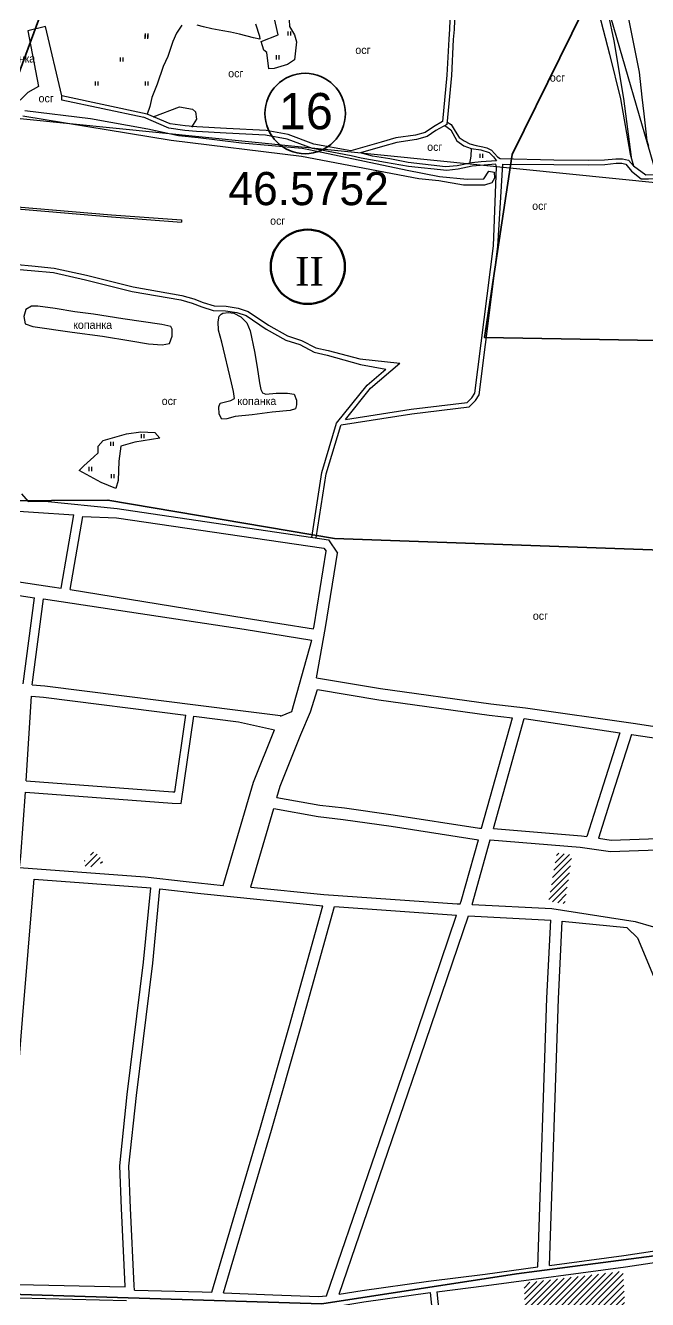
# Model space of a CAD drawing. Header units: millimetres. Extents: x 1378883 to 1389511, y 5662980 to 5673292.
# Drawn here: x 1385104 to 1385648, y 5668593 to 5669707 of the extents above; entities that cross this region are included whole.
import ezdxf
from ezdxf.enums import TextEntityAlignment as Align

# ---------------------------------------------------------------- set-up
doc = ezdxf.new("R2010")
doc.units = ezdxf.units.MM
doc.layers.add('_5Інше', color=252, linetype='Continuous', lineweight=25)
for name, color, linetype in [('N-raion', 1, 'Continuous'), ('zona', 3, 'Continuous'), ('вулиці', 7, 'Continuous'), ('КартаСкан', 252, 'Continuous'), ('район', 6, 'Continuous')]:
    doc.layers.add(name, color=color, linetype=linetype)
picture_1 = doc.add_image_def('image1.tif', size_in_pixel=(29607, 29619))
pattern_1 = [(45, (2.4066, 2.8008), (-2.6516504294, 2.6516504294), [])]

# ---------------------------------------------------------------- blocks, each defined once
blk = doc.blocks.new('ТуріяВодоох')
at = {"layer": '_5Інше', "color": 140}
blk.add_lwpolyline([(48682, 27510), (48729, 27348), (48132, 27408), (47610, 27124), (47504, 26544), (47282, 26450), (47208, 26336), (47222, 26234), (47363, 26200), (47363, 26078), (47280, 26086), (47240, 25798), (47150, 25804)], dxfattribs=at)

msp = doc.modelspace()

# ---------------------------------------------------------------- hatches: boundary and pattern name
at = {"layer": 'вулиці', "lineweight": -2}
h = msp.add_hatch(dxfattribs=at)
h.set_pattern_fill('ANSI31', color=2, scale=30, style=0)
h.set_pattern_definition(pattern_1)
h.paths.add_polyline_path([(1385155.4, 5668977), (1385155, 5668971.9), (1385165.4, 5668971), (1385165.8, 5668975), (1385170.6, 5668974.4), (1385170.8, 5668975.4), (1385171.1, 5668979.4), (1385166.2, 5668980), (1385166.6, 5668984), (1385165, 5668984.1), (1385160.6, 5668984.5), (1385159.9, 5668976.6)])
h.paths.add_polyline_path([(1385159.2, 5668975), (1385175.1, 5668975), (1385175.1, 5668980), (1385159.2, 5668980)], flags=9)
h = msp.add_hatch(dxfattribs=at)
h.set_pattern_fill('ANSI31', color=2, scale=30, style=0)
h.set_pattern_definition(pattern_1)
h.paths.add_polyline_path([(1385561.5, 5668941.1), (1385575.7, 5668939.1), (1385582.1, 5668981.7), (1385568.7, 5668983.5)])
h.paths.add_polyline_path([(1385555.7, 5668953.5), (1385589.5, 5668953.5), (1385589.5, 5668962.2), (1385555.7, 5668962.2)], flags=9)
h = msp.add_hatch(dxfattribs=at)
h.set_pattern_fill('ANSI31', color=5, scale=30, style=0)
h.set_pattern_definition(pattern_1)
h.paths.add_polyline_path([(1385644.2, 5668373.9), (1385750.7, 5668405.2), (1385795.1, 5668418.4), (1385730.5, 5668595.2), (1385663.1, 5668585), (1385628.6, 5668579), (1385626.8, 5668617.7), (1385542.9, 5668607.7), (1385540, 5668604.6), (1385544.9, 5668500.8), (1385550.2, 5668402.9), (1385553.8, 5668401.8), (1385584, 5668404.7), (1385641.8, 5668410)])
h.paths.add_polyline_path([(1385633.7, 5668501.5), (1385668.7, 5668501.5), (1385668.7, 5668509), (1385633.7, 5668509)], flags=24)

# ---------------------------------------------------------------- linework, layer by layer
at = {"layer": 'N-raion', "color": 1, "lineweight": 35}
msp.add_circle((1385348.4, 5669630.4), 35.2, dxfattribs=at)
at = {"layer": 'zona', "color": 3, "lineweight": 60}
msp.add_circle((1385350.7, 5669496.3), 32.5, dxfattribs=at)
at = {"layer": 'вулиці', "color": 7}
for p, q in [((1385208.2, 5669695.7), (1385208.2, 5669699.3)), ((1385208.5, 5669696.8), (1385208.5, 5669700.4)), ((1385210.6, 5669695.7), (1385210.6, 5669699.3)), ((1385210.9, 5669696.8), (1385210.9, 5669700.4)), ((1385333.4, 5669698.5), (1385333.4, 5669702.1)), ((1385333.4, 5669698.5), (1385333.4, 5669702.1)), ((1385335.8, 5669698.5), (1385335.8, 5669702.1)), ((1385335.8, 5669698.5), (1385335.8, 5669702.1)), ((1385186.7, 5669675.9), (1385186.7, 5669679.5)), ((1385189.1, 5669675.9), (1385189.1, 5669679.5)), ((1385323.2, 5669677.7), (1385323.2, 5669681.3)), ((1385323.2, 5669677.7), (1385323.2, 5669681.3)), ((1385325.6, 5669677.7), (1385325.6, 5669681.3)), ((1385325.6, 5669677.7), (1385325.6, 5669681.3)), ((1385164.9, 5669654.9), (1385164.9, 5669658.5)), ((1385167.3, 5669654.9), (1385167.3, 5669658.5)), ((1385208.5, 5669654.9), (1385208.5, 5669658.5)), ((1385210.9, 5669654.9), (1385210.9, 5669658.5)), ((1385501.5, 5669591.6), (1385501.5, 5669595.2)), ((1385503.9, 5669591.6), (1385503.9, 5669595.2)), ((1385178.3, 5669339.6), (1385178.3, 5669343.2)), ((1385180.7, 5669339.6), (1385180.7, 5669343.2)), ((1385205, 5669346.3), (1385205, 5669349.9)), ((1385207.4, 5669346.3), (1385207.4, 5669349.9)), ((1385159.3, 5669317.6), (1385159.3, 5669321.2)), ((1385161.7, 5669317.6), (1385161.7, 5669321.2)), ((1385178.8, 5669311.4), (1385178.8, 5669315)), ((1385181.2, 5669311.4), (1385181.2, 5669315))]:
    msp.add_line(p, q, dxfattribs=at)
for points in [[(1385608.6, 5669740.9), (1385618.6, 5669694), (1385627.2, 5669643.5), (1385633.8, 5669592.1)], [(1385471.6, 5669735.4), (1385476.3, 5669731.8), (1385479.3, 5669720), (1385478.7, 5669703.8), (1385478, 5669695), (1385476.5, 5669663.7), (1385472.3, 5669620.9), (1385462.9, 5669615.4), (1385455.1, 5669610.3), (1385445.9, 5669607.5), (1385428.7, 5669605.1), (1385416, 5669601.6), (1385396.8, 5669595.9)], [(1385649.2, 5669601.6), (1385647.9, 5669606.5), (1385645.3, 5669630.1), (1385643.4, 5669644.7), (1385641.2, 5669666.6), (1385627.8, 5669733.9)], [(1385475.3, 5669719.5), (1385474.8, 5669704.1), (1385474.1, 5669695.3), (1385472.5, 5669664), (1385468.5, 5669623.3), (1385460.8, 5669618.8), (1385453.4, 5669613.9), (1385445, 5669611.4), (1385427.9, 5669609.1), (1385414.9, 5669605.4), (1385388.5, 5669597.6), (1385356, 5669603.7), (1385333.6, 5669611.9), (1385314.2, 5669615.4), (1385279.5, 5669617.3), (1385253.5, 5669618.7), (1385243.4, 5669619.5), (1385230.3, 5669621.4), (1385210, 5669629.7)], [(1385605.5, 5669718.3), (1385614.8, 5669682.2), (1385624.4, 5669643.3), (1385633, 5669594.7), (1385635.9, 5669584.6), (1385646.5, 5669576.7), (1385686.9, 5669578.5)], [(1385240.5, 5669707.7), (1385235.8, 5669700.6), (1385232.6, 5669693.3), (1385228.3, 5669680.4), (1385224, 5669671.4), (1385218.7, 5669656), (1385214.3, 5669644.5), (1385212.3, 5669636.5), (1385210, 5669629.7), (1385135.4, 5669645.8), (1385121, 5669706.5), (1385105.6, 5669702.7), (1385115, 5669653.9), (1385105.5, 5669648.9), (1385099, 5669642.2)], [(1385304.9, 5669708.9), (1385308.3, 5669698.1), (1385308.6, 5669695.5), (1385303.3, 5669696.6), (1385291, 5669699.7), (1385283, 5669701.4), (1385276.2, 5669702.7), (1385266.8, 5669704.5), (1385259.4, 5669706.1), (1385254, 5669707.8)], [(1385334.3, 5669712.4), (1385334.6, 5669706.4), (1385339.1, 5669699.1), (1385340.7, 5669693.1), (1385339.1, 5669677.2), (1385332.8, 5669673.2), (1385321.3, 5669669.7), (1385316.5, 5669669.5), (1385314.9, 5669683.9), (1385312.2, 5669685.8), (1385309.9, 5669693.5), (1385324.7, 5669699.3), (1385321.1, 5669715.7)], [(1385050.1, 5669641.5), (1385052.5, 5669640.9), (1385056.1, 5669603.3), (1385061.6, 5669551.8), (1385179, 5669541.8), (1385240.2, 5669537.3)], [(1385102.9, 5669633), (1385160.5, 5669625.9), (1385210.8, 5669617.1), (1385237.5, 5669611), (1385254.6, 5669609.4), (1385292.7, 5669604.7), (1385345.7, 5669600), (1385362.9, 5669596.7), (1385437.8, 5669580.7), (1385466.1, 5669575.2), (1385490.3, 5669572.9), (1385504.7, 5669573.2), (1385509.1, 5669579.9), (1385513.9, 5669579.2), (1385514.2, 5669573.9), (1385511.7, 5669569.7), (1385505.5, 5669567.7), (1385487, 5669567.7), (1385465.4, 5669571.4), (1385448, 5669573.2), (1385345.3, 5669592.8), (1385231, 5669606.7), (1385101.1, 5669628.1)], [(1385215.2, 5669627.6), (1385215.2, 5669627.6), (1385238.4, 5669636.2), (1385249.7, 5669634.2), (1385252.3, 5669631.9), (1385253.3, 5669625.4), (1385248.8, 5669618.4)], [(1385388.7, 5669593.5), (1385354.9, 5669599.8), (1385332.5, 5669608), (1385313.7, 5669611.5), (1385279.3, 5669613.3), (1385253.3, 5669614.7), (1385243, 5669615.5), (1385229.1, 5669617.6), (1385206.9, 5669627.1)], [(1385470.8, 5669620), (1385476, 5669616.2), (1385481.3, 5669606.6), (1385487.4, 5669602.1), (1385493.6, 5669599.8), (1385502.3, 5669598.7), (1385509.4, 5669596.4), (1385513.4, 5669592.4), (1385515.8, 5669589), (1385502.6, 5669588.2), (1385494.2, 5669587.1), (1385481.6, 5669584.7), (1385471.3, 5669583.7), (1385438.6, 5669587.4), (1385422.4, 5669590.6), (1385407.3, 5669593), (1385396.8, 5669595.9)], [(1385472.5, 5669623.1), (1385476.3, 5669620.9), (1385479.8, 5669614.9), (1385483.2, 5669609.4), (1385487.6, 5669606.6), (1385492.5, 5669603.9), (1385498.2, 5669602.4), (1385503.9, 5669601.1), (1385507.4, 5669600.3), (1385511.5, 5669598.4), (1385516.8, 5669592.5), (1385519, 5669591), (1385566.1, 5669589.8), (1385596.6, 5669589.5), (1385610.5, 5669589.8), (1385620.5, 5669590.8), (1385626.1, 5669590.8), (1385631.5, 5669589.7), (1385635.9, 5669584.6)], [(1385493.6, 5669599.8), (1385493.3, 5669593), (1385492.4, 5669586.7)], [(1385379.9, 5669358.1), (1385441.9, 5669367.7), (1385492, 5669373.9), (1385497.5, 5669379.2), (1385500.8, 5669384.4), (1385517.2, 5669514), (1385521.4, 5669586.2)], [(1385521.4, 5669586.2), (1385566, 5669585.8), (1385596.6, 5669585.5), (1385610.7, 5669585.9), (1385620.7, 5669586.8), (1385625.7, 5669586.8), (1385629.2, 5669586.1), (1385634.2, 5669579.8)], [(1385383.7, 5669362.7), (1385441.3, 5669371.7), (1385490.2, 5669377.7), (1385494.4, 5669381.7), (1385496.9, 5669385.8), (1385513.2, 5669514.5), (1385516, 5669583.7)], [(1385061.8, 5669549.8), (1385178.9, 5669539.9), (1385240.1, 5669535.3)], [(1385240.2, 5669537.3), (1385240.1, 5669535.3)], [(1385084.1, 5669499.4), (1385109, 5669497), (1385128.7, 5669495.2), (1385157, 5669488.9), (1385197.8, 5669478.7), (1385240.5, 5669471.2), (1385250.8, 5669468.3), (1385259.2, 5669465), (1385268.6, 5669462.1), (1385279.1, 5669461.7), (1385289.7, 5669460.1), (1385298.5, 5669457.3), (1385316.4, 5669445.2), (1385333, 5669435.8), (1385345.1, 5669431.9), (1385357.6, 5669425.5), (1385368.6, 5669423), (1385396.3, 5669415.7), (1385431.2, 5669411.9)], [(1385085, 5669495.2), (1385108.6, 5669493), (1385128.1, 5669491.3), (1385156.1, 5669485), (1385196.9, 5669474.8), (1385239.6, 5669467.3), (1385249.6, 5669464.5), (1385257.9, 5669461.2), (1385267.9, 5669458.1), (1385278.7, 5669457.7), (1385288.7, 5669456.2), (1385296.7, 5669453.6), (1385314.3, 5669441.8), (1385331.4, 5669432.1), (1385343.6, 5669428.2), (1385356.3, 5669421.7), (1385367.6, 5669419.1), (1385396.8, 5669410.7), (1385419, 5669406.7)], [(1385108.8, 5669461.8), (1385103.9, 5669459), (1385102, 5669452.7), (1385103.4, 5669446.5), (1385109.9, 5669444.1), (1385144.4, 5669439), (1385170.9, 5669435.7), (1385195.7, 5669431.6), (1385211.2, 5669428.9), (1385223.1, 5669428), (1385229.5, 5669429.1), (1385232.1, 5669435.6), (1385232.1, 5669441.6), (1385230.8, 5669444), (1385223, 5669445.9), (1385188.9, 5669450.9), (1385163, 5669454.8), (1385146.7, 5669457), (1385129.6, 5669459.9), (1385114.4, 5669461.8), (1385108.8, 5669461.8)], [(1385275, 5669454.9), (1385276.2, 5669455.8), (1385281.3, 5669456.4), (1385285.9, 5669455.8), (1385292, 5669452.6), (1385297.2, 5669447.2), (1385300.2, 5669440.4), (1385304.1, 5669422.1), (1385306.3, 5669408.5), (1385308.3, 5669394.9), (1385309.5, 5669388.9), (1385311, 5669385.9), (1385313.9, 5669384.8), (1385322.9, 5669385.6), (1385333, 5669385.6), (1385338.8, 5669384.9), (1385340.7, 5669379.5), (1385340.8, 5669375.5), (1385339.8, 5669371.9), (1385335.3, 5669370.6), (1385319.4, 5669369), (1385302.1, 5669366.7), (1385287.2, 5669365.4), (1385279.7, 5669363.4), (1385275.4, 5669363.1), (1385273.1, 5669367.3), (1385272.8, 5669373.7), (1385274.1, 5669377), (1385278.6, 5669378.1), (1385283.4, 5669379.3), (1385286.6, 5669381.1), (1385285.8, 5669387.3), (1385284, 5669394.9), (1385275.4, 5669430.4), (1385272.4, 5669440.9), (1385272.3, 5669448.2), (1385273.2, 5669453), (1385275, 5669454.9)], [(1385354.3, 5669259.6), (1385362.9, 5669316.2), (1385375.9, 5669359.4), (1385402.8, 5669392.8), (1385419, 5669406.7)], [(1385383.7, 5669362.7), (1385405.7, 5669390), (1385431.2, 5669411.9)], [(1385167.1, 5669339.3), (1385171.5, 5669344.3), (1385191.9, 5669350.2), (1385204.5, 5669351.9), (1385216.9, 5669351.3), (1385221.1, 5669346.4), (1385199.3, 5669342.9), (1385187.1, 5669339.3), (1385185.4, 5669326.3), (1385184.8, 5669309.3), (1385182.7, 5669302.2), (1385169.7, 5669307.6), (1385150.5, 5669318.1), (1385154.5, 5669322.3), (1385163.4, 5669330.1), (1385167.1, 5669333.4), (1385167.1, 5669339.3)], [(1385358, 5669259.1), (1385366.8, 5669315.3), (1385379.5, 5669357.5), (1385379.9, 5669358.1)], [(1385100, 5669297.7), (1385106, 5669291)], [(1385074.9, 5669283.9), (1385145.9, 5669279.2)], [(1385106, 5669291), (1385120.5, 5669291.2)], [(1385120.5, 5669291.2), (1385183.8, 5669284.7), (1385368.7, 5669257.5), (1385376.8, 5669245.9)], [(1385134.8, 5669215.2), (1385145.9, 5669279.2)], [(1385142.7, 5669213.9), (1385153.8, 5669277.8)], [(1385153.8, 5669277.8), (1385183.1, 5669276.7), (1385364.7, 5669250), (1385366.9, 5669247.6)], [(1385355.8, 5669179.7), (1385356.3, 5669182.3), (1385366.9, 5669247.6)], [(1385358.4, 5669136.6), (1385366.1, 5669180.6), (1385376.8, 5669245.9)], [(1385016.1, 5669233), (1385126.8, 5669216.2), (1385134.8, 5669215.2)], [(1385000.3, 5669223.6), (1385111.5, 5669206.7)], [(1385101.6, 5669131.6), (1385111.5, 5669206.7)], [(1385109.5, 5669130.7), (1385119.4, 5669205.7)], [(1385119.4, 5669205.7), (1385295.1, 5669179.2), (1385354.1, 5669169.8)], [(1385142.7, 5669213.9), (1385296.7, 5669189), (1385355.8, 5669179.7)], [(1385326.7, 5669103.3), (1385336.6, 5669107.2), (1385354.1, 5669169.8)], [(1385109.5, 5669130.7), (1385120.4, 5669129.6), (1385291.8, 5669108.1), (1385326.8, 5669103.7)], [(1385358.4, 5669136.6), (1385414.3, 5669127.3), (1385510.8, 5669113.9), (1385541.3, 5669110.4), (1385635.5, 5669097), (1385700.6, 5669087.2), (1385765.8, 5669077.7), (1385819.9, 5669069.7), (1385826.4, 5669061.5), (1385822.2, 5668998.4), (1385821.8, 5668988.2), (1385817, 5668941.6)], [(1385104.3, 5669046.7), (1385108.9, 5669120.8)], [(1385108.9, 5669120.8), (1385119.3, 5669119.7), (1385244, 5669104)], [(1385323.7, 5669032), (1385326.6, 5669041.8), (1385344.7, 5669087), (1385353.1, 5669107.1), (1385359.1, 5669126.4)], [(1385359.1, 5669126.4), (1385412.8, 5669117.4), (1385509.6, 5669104), (1385530, 5669101.6)], [(1385234.4, 5669037), (1385244, 5669104)], [(1385239.8, 5669026.7), (1385250.8, 5669103.1)], [(1385250.8, 5669103.1), (1385290.1, 5669098.2), (1385321.5, 5669091.2)], [(1385502.9, 5669005.1), (1385530, 5669101.6)], [(1385513.2, 5669004.8), (1385540.1, 5669101.1)], [(1385540.1, 5669101.1), (1385624, 5669088.6)], [(1385276.7, 5668955.1), (1385277.2, 5668957.1), (1385303.2, 5669045.5), (1385321.5, 5669091.2)], [(1385624, 5669088.6), (1385605.2, 5669030), (1385595.1, 5668997.9)], [(1385634, 5669087.2), (1385614.7, 5669027), (1385605.1, 5668996.4)], [(1385634, 5669087.2), (1385699.1, 5669077.4), (1385764.3, 5669067.8), (1385814.5, 5669060.4), (1385816.2, 5669058.3), (1385812.2, 5668998.9)], [(1385104.3, 5669046.7), (1385232.5, 5669037.1), (1385234.4, 5669037)], [(1385098.4, 5668970.8), (1385099.4, 5668980.8), (1385103.7, 5669036.7)], [(1385103.7, 5669036.7), (1385231.9, 5669027.1), (1385239.8, 5669026.7)], [(1385323.7, 5669032), (1385361.3, 5669025.3), (1385382.9, 5669022.9), (1385425.3, 5669016.9), (1385500.9, 5669005.1), (1385502.9, 5669005.1)], [(1385300.7, 5668953.7), (1385300.8, 5668954), (1385320.9, 5669022.3)], [(1385320.9, 5669022.3), (1385359.9, 5669015.4), (1385381.7, 5669012.9), (1385423.8, 5669007), (1385500.1, 5668995.1)], [(1385484.2, 5668938.9), (1385485, 5668941.4), (1385500.1, 5668995.1)], [(1385494.6, 5668938.4), (1385494.6, 5668938.4), (1385510.5, 5668995)], [(1385510.2, 5668995), (1385510.5, 5668995), (1385589.2, 5668988.6), (1385615.8, 5668984.8), (1385771.8, 5668990.2), (1385811.9, 5668988.9)], [(1385513.2, 5669004.8), (1385590.3, 5668998.6), (1385595.1, 5668997.9)], [(1385605.1, 5668996.4), (1385616.4, 5668994.8), (1385771.8, 5669000.2), (1385812.2, 5668998.9)], [(1385082.4, 5668607), (1385082.6, 5668608.5), (1385101, 5668837.8), (1385111, 5668957.5), (1385111.3, 5668960.5)], [(1385098.1, 5668970.9), (1385200.2, 5668963.3), (1385208.3, 5668962.5), (1385244.2, 5668958.4), (1385276.7, 5668955.1)], [(1385111.3, 5668960.5), (1385213.2, 5668953)], [(1385190.8, 5668603.8), (1385190.7, 5668604.4), (1385187.6, 5668672.6), (1385186.1, 5668709.7), (1385192.7, 5668772.3), (1385207, 5668888), (1385213.2, 5668953)], [(1385199.1, 5668601), (1385198.7, 5668605), (1385195.6, 5668672.9), (1385194.1, 5668709.5), (1385200.7, 5668771.4), (1385215, 5668887.1), (1385221.2, 5668952.2)], [(1385221.2, 5668952.2), (1385257, 5668948.1), (1385363.8, 5668937.3)], [(1385300.7, 5668953.7), (1385364.7, 5668947.2), (1385481.5, 5668939), (1385484.2, 5668938.9)], [(1385494.6, 5668938.4), (1385564.2, 5668934.8), (1385637.3, 5668923.4)], [(1385266.7, 5668599.2), (1385309.2, 5668743.7), (1385334.8, 5668832.6), (1385363.8, 5668937.3)], [(1385277, 5668598.8), (1385318.8, 5668740.9), (1385344.4, 5668829.9), (1385374, 5668936.6)], [(1385367.2, 5668596.2), (1385440, 5668808.3), (1385480.9, 5668929.1)], [(1385374, 5668936.6), (1385480.9, 5668929.1)], [(1385378.2, 5668597.4), (1385449.5, 5668805.1), (1385491.3, 5668928.5)], [(1385491.3, 5668928.5), (1385563.5, 5668924.8)], [(1385637.3, 5668923.4), (1385653.2, 5668918.9), (1385806.3, 5668935.3)], [(1385552.2, 5668621.3), (1385560.1, 5668856.4), (1385563.5, 5668924.8)], [(1385562.2, 5668622.6), (1385570.1, 5668856), (1385573.5, 5668923.9)], [(1385573.5, 5668923.9), (1385629.9, 5668918.3), (1385639.2, 5668909.2), (1385708.8, 5668742.8), (1385747.6, 5668649.7)], [(1385634.5, 5668913.8), (1385634.6, 5668913.7)], [(1385562.2, 5668622.6), (1385627.3, 5668631.3), (1385745.3, 5668649), (1385747.6, 5668649.7)], [(1385463.7, 5668599.6), (1385507.2, 5668605.2), (1385628.7, 5668621.4), (1385747.5, 5668639.2), (1385749.7, 5668639.8)], [(1385378.2, 5668597.4), (1385398.2, 5668600.6), (1385456.4, 5668608.8), (1385505.9, 5668615.1), (1385552.2, 5668621.3)], [(1385082.4, 5668607), (1385097.3, 5668606), (1385190.8, 5668603.8)], [(1385080.4, 5668592.1), (1385097.4, 5668594.4), (1385191.9, 5668592.1)], [(1385199.1, 5668601), (1385258.2, 5668599.6), (1385266.7, 5668599.2)], [(1385277, 5668598.8), (1385320, 5668597), (1385360.2, 5668595.4), (1385367.2, 5668596.2)], [(1385373.1, 5668586.8), (1385378.8, 5668587.4), (1385399.7, 5668590.7), (1385457.7, 5668598.9)], [(1385457.7, 5668598.9), (1385464.7, 5668531.5), (1385468.7, 5668493.8)], [(1385463.7, 5668599.6), (1385470.7, 5668532.1), (1385474.6, 5668494.5)]]:
    msp.add_lwpolyline(points, dxfattribs=at)
at = {"layer": 'вулиці', "color": 7, "lineweight": -2}
for points in [[(1385207.2, 5669627), (1385135.3, 5669642.2), (1385135.4, 5669645.8)], [(1385516, 5669583.7), (1385515.2, 5669586), (1385494.7, 5669584.3), (1385482.4, 5669581.8), (1385472.3, 5669580.6), (1385439, 5669584), (1385418.6, 5669587.6), (1385397.3, 5669591.4), (1385388.7, 5669593.5)], [(1385634.2, 5669579.8), (1385642.5, 5669573.2), (1385648.9, 5669573.2), (1385670.6, 5669573.5), (1385686.4, 5669573.2), (1385696.1, 5669569.1), (1385707.1, 5669557.6), (1385719, 5669542.8), (1385724.9, 5669540.9), (1385736.3, 5669507.3), (1385746.7, 5669475.2), (1385749.9, 5669467.4)]]:
    msp.add_lwpolyline(points, dxfattribs=at)
at = {"layer": 'район', "color": 6, "lineweight": 35}
for points in [[(1384971.2, 5669323.7), (1385226.5, 5670013.8)], [(1385374, 5669258.6), (1385750.4, 5669245.3), (1386111.4, 5669260.9), (1386088.7, 5669430.4), (1386089.3, 5669440.8), (1385896.9, 5669453.2), (1385890.9, 5669427.8), (1385505.5, 5669434.4), (1385529.6, 5669594.4), (1385613.2, 5669763.8), (1385636.7, 5669772.8), (1385695.1, 5669941.5), (1385729.7, 5669969.7), (1385778, 5669993.7)], [(1384812.2, 5668791.7), (1384834.3, 5668974.5), (1384872.5, 5669061), (1384906.1, 5669147.8), (1384938.1, 5669234.2), (1384971.2, 5669323.7), (1385076.6, 5669291.6), (1385175.7, 5669292.2), (1385374, 5669258.6)], [(1385750, 5668643.6), (1385551.2, 5668617.6), (1385533.4, 5668615.3), (1385362.9, 5668589.1), (1385070.9, 5668598), (1385071.7, 5668613.8), (1384902.7, 5668627.1), (1384917.9, 5668787.7), (1384812.2, 5668791.7), (1384734.7, 5668796.6), (1384684.4, 5668680.2), (1384644.8, 5668708.1), (1384492.9, 5668802.3), (1384197, 5669085.5)]]:
    msp.add_lwpolyline(points, dxfattribs=at)

# ---------------------------------------------------------------- block references
at = {"layer": 'вулиці', "color": 7}
msp.add_blockref('ТуріяВодоох', (1336928.9, 5642221.4), dxfattribs=at)

# ---------------------------------------------------------------- texts
at = {"layer": 'N-raion', "color": 1, "lineweight": 35}
msp.add_text('16', height=31.73, dxfattribs=at).set_placement((1385325.4, 5669616.6))
msp.add_text('46.5752', height=29.05, dxfattribs=at).set_placement((1385351.4, 5669550.2), align=Align.CENTER)
at = {"layer": 'вулиці', "color": 7}
for s, p in [('осг', (1385392.3, 5669682.5)), ('копанка', (1385078, 5669675)), ('осг', (1385281, 5669662.1)), ('осг', (1385562.6, 5669658.3)), ('осг', (1385115, 5669640.2)), ('осг', (1385455.2, 5669597.7)), ('осг', (1385547.1, 5669546.1)), ('осг', (1385317.7, 5669533.1)), ('копанка', (1385145.3, 5669442)), ('осг', (1385222.8, 5669375.4)), ('копанка', (1385289.1, 5669375.4)), ('осг', (1385547.7, 5669187.5))]:
    msp.add_text(s, height=7, dxfattribs=at).set_placement(p)
at = {"layer": 'район', "insert": (1385339.6, 5669504.9), "char_height": 25, "width": 86.76, "attachment_point": 1}
msp.add_mtext('{\\fTimes New Roman|b0|i0|c238|p18;\\C3;II}', dxfattribs=at)

# ---------------------------------------------------------------- pictures from other files: only their frames are drawn
at = {"layer": 'КартаСкан'}
image = msp.add_image(picture_1, insert=(1378952, 5663192.3), size_in_units=(10026.9, 10031), rotation=0.39543, dxfattribs=at)
image.dxf.flags = 15

doc.saveas('drawing.dxf')
